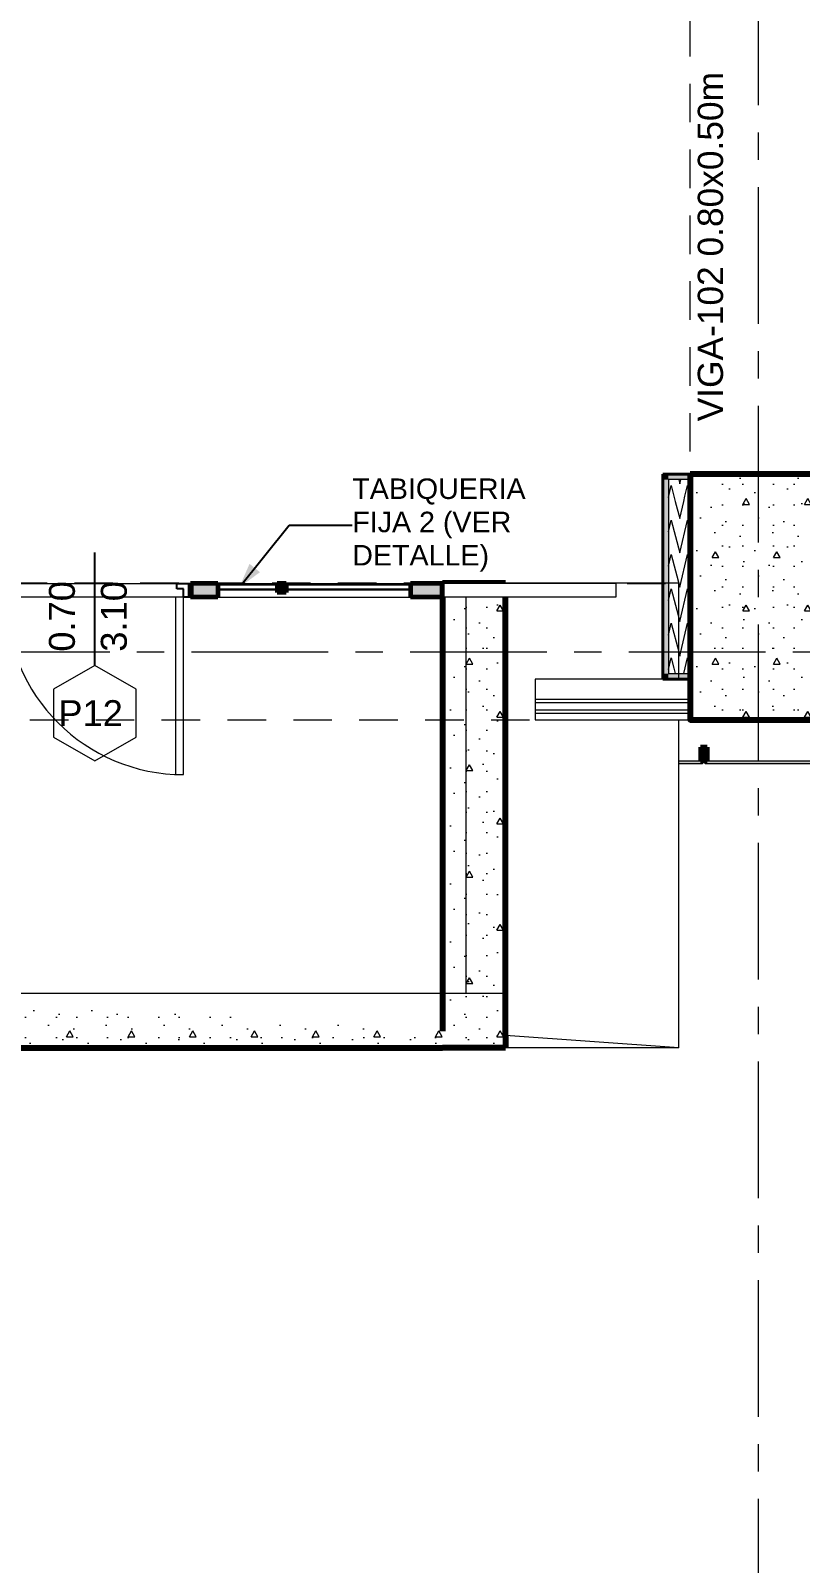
# Model space of a CAD drawing. Header units: inches. Extents: x -38 to 5698, y -33 to 92.
# Drawn here: x 305.16 to 307.97, y 4.11 to 9.72 of the extents above; entities that cross this region are included whole.
import ezdxf

# ---------------------------------------------------------------- set-up
doc = ezdxf.new("R2010")
doc.units = ezdxf.units.IN
doc.header["$MEASUREMENT"] = 0
doc.set_wipeout_variables(frame=1)
for name, pattern in [('Hidden Line', [0.195611, 0.141111, -0.0545]), ('Línea Oculta', [0.195611, 0.141111, -0.0545]), ('Punto & Raya', [0.65, 0.5, -0.075, 0, -0.075]), ('Wipeout_Contour', [1, 0, -1])]:
    doc.linetypes.add(name, pattern=pattern)
for name, color, linetype in [('02 _ ARQ _ ALB _ Ejes Generales', 7, 'Continuous'), ('02 _ ARQ _ ALB _ Muros Interiores', 7, 'Continuous'), ('02 _ ARQ _ ZON _ Espacio.3D', 7, 'Continuous'), ('08 _ STR _ EXT _ 06 Columnas', 7, 'Continuous'), ('08 _ STR _ EXT _ 07 Losa Aligerada', 7, 'Continuous'), ('08 _ STR _ EXT _ 08 Placas Inclinadas', 7, 'Continuous'), ('08 _ STR _ EXT _ 09 Vigas', 7, 'Continuous'), ('Acabado - Muros', 7, 'Continuous'), ('Estructura - 04 MURO', 253, 'Continuous'), ('Interior - Escaleras & Barandillas', 7, 'Continuous'), ('Notas - Etiquetas', 251, 'Continuous')]:
    doc.layers.add(name, color=color, linetype=linetype)
doc.styles.add('Estilo_Generado_4', font='swisse.ttf')
doc.dimstyles.new('Estilo_Generado__8', dxfattribs={"dimtxt": 0.18, "dimasz": 0.0912, "dimexe": 0.18, "dimexo": 0.0625, "dimgap": 0, "dimtad": 0, "dimtih": 1, "dimtoh": 1, "dimdec": 4, "dimzin": 0, "dimdsep": 46, "dimcen": 0.09, "dimadec": 0, "dimazin": 0, "dimtfac": 1, "dimtdec": 4, "dimtmove": 0, "dimatfit": 3, "dimldrblk": 'ARROWHEAD_5', "dimfxl": 1, "dimtolj": 1, "dimtzin": 0, "dimarcsym": 0})
pattern_1 = [(0, (277.50004, 6e-09), (0, 0.3897114), [0.024375, -0.200625]), (0, (277.61254, 0.19486), (0, 0.3897114), [0.024375, -0.200625]), (60, (277.50004, 6e-09), (-0.3375, 0.1948557), [0.024375, -0.200625]), (60, (277.72504, 6e-09), (-0.3375, 0.1948557), [0.024375, -0.200625]), (120, (277.5244, 6e-09), (0.3375, 0.1948557), [0.024375, -0.200625]), (120, (277.7494, 6e-09), (0.3375, 0.1948557), [0.024375, -0.200625]), (0, (277.50004, 0.0375), (0, 0.075), [0, -0.075, 0, -0.1125]), (45, (277.53754, 0.0375), (-0.053033, 0.053033), [0, -0.05625, 0, -0.09375])]
pattern_2 = [(0, (277.500038, 6e-09), (0, 0.03), [])]

# ---------------------------------------------------------------- blocks, each defined once
blk = doc.blocks.new('*X215', base_point=(2412.1771, 0))
at = {"layer": 'Estructura - 04 MURO', "color": 9, "linetype": 'Continuous', "lineweight": 5}
for p, q in [((2442.1671, 8.0148), (2442.1771, 8.0579)), ((2442.1771, 8.0579), (2442.1926, 8)), ((2442.2236, 8), (2442.228, 8.019))]:
    blk.add_line(p, q, dxfattribs=at)
blk = doc.blocks.new('*X216', base_point=(2412.1771, 0))
at = {"layer": 'Estructura - 04 MURO', "color": 9, "linetype": 'Continuous', "lineweight": 5}
for p, q in [((2442.2049, 8.08), (2442.2092, 8.064)), ((2442.2092, 8.064), (2442.2129, 8.08)), ((2442.228, 8.019), (2442.2371, 8.0579)), ((2442.2371, 8.0579), (2442.2471, 8.0207))]:
    blk.add_line(p, q, dxfattribs=at)
blk = doc.blocks.new('*X217', base_point=(2412.1771, 0))
at = {"layer": 'Estructura - 04 MURO', "color": 9, "linetype": 'Continuous', "lineweight": 5}
for p, q in [((2442.2236, 7.37), (2442.2371, 7.4279)), ((2442.2371, 7.4279), (2442.2471, 7.3907)), ((2442.1872, 7.3901), (2442.1926, 7.37))]:
    blk.add_line(p, q, dxfattribs=at)
blk = doc.blocks.new('*X218', base_point=(2412.1771, 0))
at = {"layer": 'Estructura - 04 MURO', "color": 9, "linetype": 'Continuous', "lineweight": 5}
for p, q in [((2442.1926, 8), (2442.2092, 7.938)), ((2442.2092, 7.938), (2442.2236, 8)), ((2442.1671, 7.8888), (2442.1771, 7.9319)), ((2442.1771, 7.9319), (2442.2092, 7.812)), ((2442.2092, 7.812), (2442.2371, 7.9319)), ((2442.2371, 7.9319), (2442.2471, 7.8947)), ((2442.1671, 7.7628), (2442.1771, 7.8059)), ((2442.1771, 7.8059), (2442.2092, 7.686)), ((2442.2092, 7.686), (2442.2371, 7.8059)), ((2442.2371, 7.8059), (2442.2471, 7.7687)), ((2442.1671, 7.6368), (2442.1771, 7.6799)), ((2442.1771, 7.6799), (2442.2092, 7.56)), ((2442.2092, 7.56), (2442.2371, 7.6799)), ((2442.2371, 7.6799), (2442.2471, 7.6427)), ((2442.1671, 7.5108), (2442.1771, 7.5539)), ((2442.1771, 7.5539), (2442.2049, 7.45)), ((2442.2129, 7.45), (2442.2371, 7.5539)), ((2442.2371, 7.5539), (2442.2471, 7.5167))]:
    blk.add_line(p, q, dxfattribs=at)
blk = doc.blocks.new('*X219', base_point=(2412.1771, 0))
at = {"layer": 'Estructura - 04 MURO', "color": 9, "linetype": 'Continuous', "lineweight": 5}
for p, q in [((2442.1671, 7.3848), (2442.1771, 7.4279)), ((2442.1771, 7.4279), (2442.1872, 7.3901)), ((2442.2049, 7.45), (2442.2092, 7.434)), ((2442.2092, 7.434), (2442.2129, 7.45))]:
    blk.add_line(p, q, dxfattribs=at)
blk = doc.blocks.new('ARROWHEAD_5')
at = {"linetype": 'Continuous', "lineweight": 0}
blk.add_hatch(color=0, dxfattribs=at).paths.add_polyline_path([(-1, 0.2679), (0, 0), (-1, -0.2679)])
at = {"color": 0, "linetype": 'Continuous', "lineweight": 0}
blk.add_line((0, 0), (-1, 0), dxfattribs=at)

msp = doc.modelspace()

# ---------------------------------------------------------------- hatches: boundary and pattern name
at = {"layer": '08 _ STR _ EXT _ 08 Placas Inclinadas', "linetype": 'Continuous', "lineweight": 9}
h = msp.add_hatch(dxfattribs=at)
h.set_pattern_fill('HORMIGÓN_EN_MASA_0002', style=0, pattern_type=2)
h.set_pattern_definition(pattern_1)
h.paths.add_polyline_path([(306.663, 6.0611), (304.6712, 6.2005), (302.6776, 6.2005), (302.0425, 6.1561), (302.0425, 6.0005), (306.663, 6.0005)])
h = msp.add_hatch(dxfattribs=at)
h.set_pattern_fill('HORMIGÓN_EN_MASA_0002', style=0, pattern_type=2)
h.set_pattern_definition(pattern_1)
h.paths.add_polyline_path([(306.894, 6.0449), (306.663, 6.0611), (306.663, 6.0005), (306.894, 6.0005)])
at = {"layer": 'Acabado - Muros', "linetype": 'Continuous', "lineweight": 0}
for points in [[(306.9517, 7.15), (306.894, 7.15), (306.894, 7.05), (306.9517, 7.05)], [(307.6075, 7.1), (307.6075, 7.05), (307.6325, 7.05), (307.6325, 7.1)]]:
    msp.add_hatch(color=254, dxfattribs=at).paths.add_polyline_path(points)
at = {"layer": 'Acabado - Muros', "linetype": 'Continuous', "lineweight": 9}
for points in [[(306.9286, 7.04), (307.615, 7.04), (307.615, 7.05), (306.9286, 7.05)], [(307.625, 7.04), (308.815, 7.04), (308.815, 7.05), (307.625, 7.05)]]:
    msp.add_hatch(color=250, dxfattribs=at).paths.add_polyline_path(points)
at = {"layer": 'Estructura - 04 MURO', "linetype": 'Continuous', "lineweight": 9}
for points in [[(307.49, 8.08), (307.47, 8.1), (307.47, 8.08)], [(307.49, 8.1), (307.47, 8.1), (307.49, 8.08)], [(307.49, 8.08), (307.57, 8.08), (307.57, 8.1), (307.49, 8.1)]]:
    msp.add_hatch(color=252, dxfattribs=at).paths.add_polyline_path(points)

# ---------------------------------------------------------------- linework, layer by layer
at = {"layer": '02 _ ARQ _ ALB _ Ejes Generales', "color": 252, "linetype": 'Punto & Raya', "lineweight": 13}
msp.add_line((307.82, 3.05), (307.82, 44.9), dxfattribs=at)
at = {"layer": '02 _ ARQ _ ALB _ Muros Interiores', "color": 152, "linetype": 'Continuous', "lineweight": 25}
msp.add_line((305.3908, 7.4), (305.3908, 7.8125), dxfattribs=at)
at = {"layer": '02 _ ARQ _ ALB _ Muros Interiores', "color": 165, "linetype": 'Continuous', "lineweight": 25}
for p, q in [((305.6908, 7.68), (305.6908, 7.7)), ((305.6908, 7.7), (305.7408, 7.7)), ((305.7408, 7.7), (305.7408, 7.65)), ((305.7158, 7.68), (305.6908, 7.68)), ((305.7158, 7.65), (305.7158, 7.68)), ((305.7408, 7.65), (305.7158, 7.65))]:
    msp.add_line(p, q, dxfattribs=at)
at = {"layer": '02 _ ARQ _ ALB _ Muros Interiores', "color": 7, "linetype": 'Continuous', "lineweight": 80}
msp.add_line((305.7408, 7.7), (305.7408, 7.65), dxfattribs=at)
msp.add_line((305.7408, 7.7), (305.7408, 7.65), dxfattribs=at)
msp.add_line((305.7408, 7.7), (305.7408, 7.65), dxfattribs=at)
at = {"layer": '02 _ ARQ _ ALB _ Muros Interiores', "color": 165, "linetype": 'Continuous', "lineweight": 15}
for p, q in [((305.7158, 7.65), (305.6858, 7.65)), ((305.6858, 7.65), (305.6858, 7)), ((305.7158, 7), (305.7158, 7.65)), ((305.6858, 7), (305.7158, 7))]:
    msp.add_line(p, q, dxfattribs=at)
at = {"layer": '02 _ ARQ _ ALB _ Muros Interiores', "color": 251, "linetype": 'Continuous', "lineweight": 13, "flags": 128}
msp.add_lwpolyline([(305.3908, 7.05), (305.5424, 7.1375), (305.5424, 7.3125), (305.3908, 7.4), (305.2393, 7.3125), (305.2393, 7.1375)], close=True, dxfattribs=at)
at = {"layer": '02 _ ARQ _ ALB _ Muros Interiores', "color": 7, "linetype": 'Continuous', "lineweight": 15}
msp.add_arc((305.7158, 7.65), 0.65, 180, 270, dxfattribs=at)
at = {"layer": '02 _ ARQ _ ZON _ Espacio.3D', "color": 254, "linetype": 'Continuous', "lineweight": 0, "flags": 128}
msp.add_lwpolyline([(308.07, 16.5), (307.57, 16.5), (307.57, 17.35), (303.045, 17.35), (303.044, 7.7), (306.9526, 7.7), (306.9514, 7.3505), (307.57, 7.3505), (307.57, 8.1), (308.07, 8.1)], dxfattribs=at)
msp.add_lwpolyline([(302.6776, 6.2005), (306.75, 6.2005), (306.75, 7.65), (302.6776, 7.65)], close=True, dxfattribs=at)
at = {"layer": '08 _ STR _ EXT _ 07 Losa Aligerada', "color": 7, "linetype": 'Continuous', "lineweight": 18, "flags": 128}
msp.add_lwpolyline([(291.2937, 6.3), (302.1003, 6.3), (302.1003, 6.2005), (307.2981, 6.2005), (307.2981, 7.2), (314.57, 7.2), (314.57, 5.6637), (315.7699, 5.6637), (315.7699, 4.2), (320.8699, 4.2), (320.8699, 5.6637), (322.07, 5.6637)], dxfattribs=at)
at = {"layer": '08 _ STR _ EXT _ 08 Placas Inclinadas', "color": 7, "linetype": 'Continuous', "lineweight": 80}
msp.add_line((306.663, 7.7005), (306.663, 6.0611), dxfattribs=at)
at = {"layer": '08 _ STR _ EXT _ 08 Placas Inclinadas', "color": 251, "linetype": 'Línea Oculta', "lineweight": 13, "flags": 128}
msp.add_lwpolyline([(306.663, 7.7005), (304.9021, 7.7005)], dxfattribs=at)
at = {"layer": '08 _ STR _ EXT _ 08 Placas Inclinadas', "color": 7, "linetype": 'Continuous', "lineweight": 80, "flags": 128}
msp.add_lwpolyline([(302.0425, 6.0005), (306.663, 6.0005)], dxfattribs=at)
at = {"layer": '08 _ STR _ EXT _ 09 Vigas', "color": 251, "linetype": 'Hidden Line', "lineweight": 13}
msp.add_line((307.57, 7.7), (307.57, 16.9), dxfattribs=at)
at = {"layer": 'Acabado - Muros', "color": 7, "linetype": 'Continuous', "lineweight": 60}
for p, q in [((305.7408, 7.7), (305.7408, 7.65)), ((306.894, 7.15), (306.894, 7.05)), ((306.9517, 7.15), (306.894, 7.15)), ((306.9517, 7.15), (306.9517, 7.05)), ((307.6075, 7.1), (307.6075, 7.05)), ((307.6325, 7.1), (307.6075, 7.1)), ((307.6325, 7.1), (307.6325, 7.05)), ((306.9517, 7.05), (306.894, 7.05)), ((307.6325, 7.05), (307.6075, 7.05))]:
    msp.add_line(p, q, dxfattribs=at)
at = {"layer": 'Acabado - Muros', "color": 7, "linetype": 'Continuous', "lineweight": 13, "flags": 128}
for points in [[(306.9286, 7.04), (306.9286, 7.05), (307.615, 7.05), (307.615, 7.04)], [(307.625, 7.04), (307.625, 7.05), (308.815, 7.05), (308.815, 7.04)]]:
    msp.add_lwpolyline(points, close=True, dxfattribs=at)
at = {"layer": 'Estructura - 04 MURO', "color": 143, "linetype": 'Continuous', "lineweight": 5}
for p, q in [((307.49, 8.08), (307.49, 8)), ((307.57, 8.08), (307.49, 8.08)), ((307.49, 8.08), (307.49, 8))]:
    msp.add_line(p, q, dxfattribs=at)
at = {"layer": 'Estructura - 04 MURO', "color": 7, "linetype": 'Continuous', "lineweight": 40, "flags": 128}
for points in [[(307.47, 8.1), (307.47, 8.08)], [(307.57, 8.1), (307.47, 8.1)]]:
    msp.add_lwpolyline(points, dxfattribs=at)

# ---------------------------------------------------------------- block references
at = {"layer": 'Estructura - 04 MURO', "color": 7, "lineweight": 80}
for name in ['*X216', '*X215']:
    msp.add_blockref(name, (277.5, 0), dxfattribs=at)

# ---------------------------------------------------------------- texts
at = {"layer": '02 _ ARQ _ ALB _ Muros Interiores', "color": 251, "lineweight": 25, "char_height": 0.095, "attachment_point": 7, "rotation": 90, "style": 'Estilo_Generado_4'}
for s, insert in [('\\A1;{\\pql;\\pt0;\\fSwis721 Ex BT|b0|i0|c0|p34;0.70\\fSwis721 Ex BT|b0|i0|c0|p34;\\A1{\\H.66x;\\S^  ;}\\fSwis721 Ex BT|b0|i0|c0|p34;\\fSwis721 Ex BT|b0|i0|c0|p34;}', (305.3458, 7.45)), ('\\A1;{\\pql;\\pt0;\\fSwis721 Ex BT|b0|i0|c0|p34;3.10\\fSwis721 Ex BT|b0|i0|c0|p34;\\A1{\\H.66x;\\S^  ;}\\fSwis721 Ex BT|b0|i0|c0|p34;\\fSwis721 Ex BT|b0|i0|c0|p34;}', (305.5358, 7.45))]:
    msp.add_mtext(s, dxfattribs=dict(at, insert=insert))
at = {"layer": '02 _ ARQ _ ALB _ Muros Interiores', "color": 251, "lineweight": 25, "insert": (305.2575, 7.1775), "char_height": 0.095, "attachment_point": 7, "style": 'Estilo_Generado_4'}
msp.add_mtext('\\A1;{\\pql;\\pt0;\\fSwis721 Ex BT|b0|i0|c0|p34;P12\\fSwis721 Ex BT|b0|i0|c0|p34;\\fSwis721 Ex BT|b0|i0|c0|p34;\\fSwis721 Ex BT|b0|i0|c0|p34;}', dxfattribs=at)
at = {"layer": 'Notas - Etiquetas', "color": 8, "linetype": 'Continuous', "lineweight": 13, "insert": (307.5976, 8.2932), "char_height": 0.0925, "attachment_point": 1, "rotation": 90, "style": 'Estilo_Generado_4'}
msp.add_mtext('\\A1;{\\pql;\\fSwis721 Ex BT|b0|i0|c0|p34;VIGA-102\\fSwis721 Ex BT|b0|i0|c0|p34; \\fSwis721 Ex BT|b0|i0|c0|p34;0.80\\fSwis721 Ex BT|b0|i0|c0|p34;x\\fSwis721 Ex BT|b0|i0|c0|p34;0.50\\fSwis721 Ex BT|b0|i0|c0|p34;m}', dxfattribs=at)
at = {"layer": 'Notas - Etiquetas', "color": 8, "linetype": 'Continuous', "lineweight": 13, "insert": (306.3332, 7.9135), "char_height": 0.075, "width": 0.767692, "attachment_point": 4, "line_spacing_factor": 0.973289, "style": 'Estilo_Generado_4'}
msp.add_mtext('\\A1;{\\pql;\\fSwis721 Ex BT|b0|i0|c0|p34;TABIQUERIA FIJA 2 (VER DETALLE)\\fSwis721 Ex BT|b0|i0|c0|p34; }', dxfattribs=at)

# ---------------------------------------------------------------- next in the draw order: wipeouts: each hides what was drawn before it
at = {"color": 254, "linetype": 'Wipeout_Contour', "lineweight": 0, "ltscale": 7325.86922}
msp.add_wipeout([(306.894, 6.0449), (306.894, 6.0005), (307.529, 6.0005)], dxfattribs=at).dxf.layer = '08 _ STR _ EXT _ 08 Placas Inclinadas'

# ---------------------------------------------------------------- next in the draw order: wipeouts: each hides what was drawn before it
at = {"color": 254, "linetype": 'Wipeout_Contour', "lineweight": 0, "ltscale": 9767.59357}
msp.add_wipeout([(307.529, 6.0005), (307.529, 7.7005), (306.894, 7.7005), (306.894, 6.0449)], dxfattribs=at).dxf.layer = '08 _ STR _ EXT _ 08 Placas Inclinadas'

# ---------------------------------------------------------------- next in the draw order: hatches: boundary and pattern name
at = {"layer": '08 _ STR _ EXT _ 08 Placas Inclinadas', "linetype": 'Continuous', "lineweight": 9}
h = msp.add_hatch(dxfattribs=at)
h.set_pattern_fill('HORMIGÓN_EN_MASA_0002', style=0, pattern_type=2)
h.set_pattern_definition(pattern_1)
h.paths.add_polyline_path([(306.894, 6.0449), (306.894, 7.7005), (306.663, 7.7005), (306.663, 6.0611)])

# ---------------------------------------------------------------- next in the draw order: linework, layer by layer
at = {"layer": '02 _ ARQ _ ALB _ Ejes Generales', "color": 252, "linetype": 'Punto & Raya', "lineweight": 13}
msp.add_line((283.3454, 7.45), (332.07, 7.45), dxfattribs=at)
at = {"layer": '08 _ STR _ EXT _ 08 Placas Inclinadas', "color": 7, "linetype": 'Continuous', "lineweight": 80}
for q in [(306.894, 7.7005), (306.894, 6.0005)]:
    msp.add_line((306.894, 6.0449), q, dxfattribs=at)
at = {"layer": '08 _ STR _ EXT _ 08 Placas Inclinadas', "color": 7, "linetype": 'Continuous', "lineweight": 80, "flags": 128}
for points in [[(306.894, 7.7005), (306.663, 7.7005)], [(306.894, 6.0005), (306.663, 6.0005)]]:
    msp.add_lwpolyline(points, dxfattribs=at)
at = {"layer": '08 _ STR _ EXT _ 08 Placas Inclinadas', "color": 7, "linetype": 'Continuous', "lineweight": 13, "flags": 128}
for points in [[(307.529, 7.7005), (306.894, 7.7005)], [(307.529, 6.0005), (307.529, 7.7005)], [(307.529, 6.0005), (306.894, 6.0449)], [(307.529, 6.0005), (306.894, 6.0005)]]:
    msp.add_lwpolyline(points, dxfattribs=at)
at = {"layer": '08 _ STR _ EXT _ 09 Vigas', "color": 251, "linetype": 'Hidden Line', "lineweight": 13}
msp.add_line((301.07, 7.7), (307.57, 7.7), dxfattribs=at)
at = {"layer": 'Estructura - 04 MURO', "color": 143, "linetype": 'Continuous', "lineweight": 5}
msp.add_line((307.49, 8), (307.49, 7.45), dxfattribs=at)

# ---------------------------------------------------------------- next in the draw order: block references
at = {"layer": 'Estructura - 04 MURO', "color": 7, "lineweight": 80}
for name in ['*X218', '*X219']:
    msp.add_blockref(name, (277.5, 0), dxfattribs=at)

# ---------------------------------------------------------------- next in the draw order: leaders
at = {"layer": 'Notas - Etiquetas', "color": 8, "linetype": 'Continuous', "lineweight": 13, "annotation_type": 0, "has_hookline": 1, "hookline_direction": 0, "text_width": 0.6954}
msp.add_leader([(305.9195, 7.685), (306.1019, 7.9135), (306.3332, 7.9135)], dimstyle='Estilo_Generado__8', dxfattribs=at)

# ---------------------------------------------------------------- next in the draw order: wipeouts: each hides what was drawn before it
at = {"color": 254, "linetype": 'Wipeout_Contour', "lineweight": 0, "ltscale": 14643.223465}
msp.add_wipeout([(305.8408, 7.7), (305.8408, 7.65), (306.075, 7.65), (306.075, 7.667), (306.0585, 7.667), (306.0585, 7.7)], dxfattribs=at).dxf.layer = 'Acabado - Muros'
at = {"color": 254, "linetype": 'Wipeout_Contour', "lineweight": 0, "ltscale": 9766.677597}
msp.add_wipeout([(306.6624, 7.65), (307.2981, 7.65), (307.2981, 7.7), (306.6624, 7.7)], dxfattribs=at).dxf.layer = 'Acabado - Muros'
at = {"color": 254, "linetype": 'Wipeout_Contour', "lineweight": 0, "ltscale": 9767.896783}
msp.add_wipeout([(307.57, 7.35), (307.0025, 7.35), (307.0025, 7.2), (307.57, 7.2)], dxfattribs=at).dxf.layer = 'Estructura - 04 MURO'

# ---------------------------------------------------------------- next in the draw order: hatches: boundary and pattern name
at = {"layer": '08 _ STR _ EXT _ 06 Columnas', "linetype": 'Continuous', "lineweight": 9}
h = msp.add_hatch(dxfattribs=at)
h.set_pattern_fill('HORMIGÓN_EN_MASA_0002', style=0, pattern_type=2)
h.set_pattern_definition(pattern_1)
h.paths.add_polyline_path([(307.57, 8.1), (307.57, 7.2), (308.47, 7.2), (308.47, 7.7), (308.07, 7.7), (308.07, 8.1)])
at = {"layer": 'Estructura - 04 MURO', "linetype": 'Continuous', "lineweight": 9}
for points in [[(307.49, 7.37), (307.49, 8.08), (307.47, 8.08), (307.47, 7.37)], [(307.47, 7.35), (307.49, 7.35), (307.49, 7.37)], [(307.47, 7.37), (307.47, 7.35), (307.49, 7.37)], [(307.49, 7.37), (307.49, 7.35), (307.57, 7.35), (307.57, 7.37)]]:
    msp.add_hatch(color=252, dxfattribs=at).paths.add_polyline_path(points)

# ---------------------------------------------------------------- next in the draw order: linework, layer by layer
at = {"layer": '08 _ STR _ EXT _ 06 Columnas', "color": 7, "linetype": 'Continuous', "lineweight": 80, "flags": 128}
msp.add_lwpolyline([(307.57, 8.1), (307.57, 7.2), (308.47, 7.2), (308.47, 7.7), (308.07, 7.7), (308.07, 8.1)], close=True, dxfattribs=at)
at = {"layer": '08 _ STR _ EXT _ 09 Vigas', "color": 251, "linetype": 'Hidden Line', "lineweight": 13}
for p, q in [((287.07, 7.2), (329.07, 7.2)), ((308.07, 7.2), (307.57, 7.2))]:
    msp.add_line(p, q, dxfattribs=at)
at = {"layer": 'Acabado - Muros', "color": 7, "linetype": 'Continuous', "lineweight": 60}
msp.add_line((306.6624, 7.7), (306.6624, 7.65), dxfattribs=at)
at = {"layer": 'Acabado - Muros', "color": 251, "linetype": 'Continuous', "lineweight": 13, "flags": 128}
for points in [[(307.2981, 7.7), (306.6624, 7.7)], [(307.2981, 7.7), (307.2981, 7.65)], [(307.2981, 7.65), (306.6624, 7.65)]]:
    msp.add_lwpolyline(points, dxfattribs=at)
at = {"layer": 'Estructura - 04 MURO', "color": 143, "linetype": 'Continuous', "lineweight": 5}
for p, q in [((307.49, 7.45), (307.49, 7.37)), ((307.49, 7.37), (307.57, 7.37)), ((307.49, 7.37), (307.57, 7.37))]:
    msp.add_line(p, q, dxfattribs=at)
at = {"layer": 'Estructura - 04 MURO', "color": 7, "linetype": 'Continuous', "lineweight": 40, "flags": 128}
for points in [[(307.47, 8.08), (307.47, 7.35)], [(307.47, 7.35), (307.49, 7.35)], [(307.49, 7.35), (307.57, 7.35)]]:
    msp.add_lwpolyline(points, dxfattribs=at)
at = {"layer": 'Estructura - 04 MURO', "color": 7, "linetype": 'Continuous', "lineweight": 13, "flags": 128}
for points in [[(307.57, 7.35), (307.0025, 7.35)], [(307.0025, 7.35), (307.0025, 7.2)], [(307.0025, 7.2), (307.57, 7.2)]]:
    msp.add_lwpolyline(points, dxfattribs=at)
at = {"layer": 'Interior - Escaleras & Barandillas', "color": 161, "linetype": 'Continuous', "lineweight": 13, "flags": 128}
for points in [[(307.57, 7.225), (307.57, 7.275), (307.0025, 7.275), (307.0025, 7.225)], [(307.57, 7.2375), (307.57, 7.2625), (307.0025, 7.2625), (307.0025, 7.2375)], [(307.57, 7.2375), (307.57, 7.2625), (307.0025, 7.2625), (307.0025, 7.2375)], [(307.57, 7.2375), (307.57, 7.2625), (307.0025, 7.2625), (307.0025, 7.2375)]]:
    msp.add_lwpolyline(points, close=True, dxfattribs=at)

# ---------------------------------------------------------------- next in the draw order: block references
at = {"layer": 'Estructura - 04 MURO', "color": 7, "lineweight": 80}
msp.add_blockref('*X217', (277.5, 0), dxfattribs=at)

# ---------------------------------------------------------------- next in the draw order: wipeouts: each hides what was drawn before it
at = {"color": 254, "linetype": 'Wipeout_Contour', "lineweight": 0, "ltscale": 14646.490787}
msp.add_wipeout([(306.0915, 7.667), (306.075, 7.667), (306.075, 7.65), (306.5469, 7.65), (306.5469, 7.7), (306.0915, 7.7)], dxfattribs=at).dxf.layer = 'Acabado - Muros'

# ---------------------------------------------------------------- next in the draw order: linework, layer by layer
at = {"layer": 'Acabado - Muros', "color": 251, "linetype": 'Continuous', "lineweight": 13, "flags": 128}
for points in [[(305.8408, 7.7), (306.0585, 7.7)], [(306.0915, 7.7), (306.5469, 7.7)], [(305.8408, 7.65), (306.075, 7.65), (306.5469, 7.65)]]:
    msp.add_lwpolyline(points, dxfattribs=at)

# ---------------------------------------------------------------- next in the draw order: wipeouts: each hides what was drawn before it
at = {"color": 254, "linetype": 'Wipeout_Contour', "lineweight": 0, "ltscale": 9762.555451}
msp.add_wipeout([(306.0585, 7.695), (305.8408, 7.695), (305.8408, 7.675), (306.0585, 7.675)], dxfattribs=at).dxf.layer = 'Acabado - Muros'
at = {"color": 254, "linetype": 'Wipeout_Contour', "lineweight": 0, "ltscale": 9764.033606}
msp.add_wipeout([(306.5469, 7.695), (306.0915, 7.695), (306.0915, 7.675), (306.5469, 7.675)], dxfattribs=at).dxf.layer = 'Acabado - Muros'

# ---------------------------------------------------------------- next in the draw order: hatches: boundary and pattern name
at = {"layer": 'Acabado - Muros', "linetype": 'Continuous', "lineweight": 0}
for points in [[(305.8408, 7.7), (305.7408, 7.7), (305.7408, 7.65), (305.8408, 7.65)], [(306.0915, 7.667), (306.0915, 7.7), (306.0585, 7.7), (306.0585, 7.667)], [(306.5469, 7.65), (306.6624, 7.65), (306.6624, 7.7), (306.5469, 7.7)]]:
    msp.add_hatch(color=254, dxfattribs=at).paths.add_polyline_path(points)
h = msp.add_hatch(dxfattribs=at)
h.set_pattern_fill('CONTRACHAPADO_0002', color=254, style=0, pattern_type=2)
h.set_pattern_definition(pattern_2)
h.paths.add_polyline_path([(306.0585, 7.695), (305.8408, 7.695), (305.8408, 7.675), (306.0585, 7.675)])
h = msp.add_hatch(dxfattribs=at)
h.set_pattern_fill('CONTRACHAPADO_0002', color=254, style=0, pattern_type=2)
h.set_pattern_definition(pattern_2)
h.paths.add_polyline_path([(306.5469, 7.695), (306.0915, 7.695), (306.0915, 7.675), (306.5469, 7.675)])

# ---------------------------------------------------------------- next in the draw order: linework, layer by layer
at = {"layer": 'Acabado - Muros', "color": 7, "linetype": 'Continuous', "lineweight": 60}
for p, q in [((305.8408, 7.7), (305.7408, 7.7)), ((305.8408, 7.7), (305.8408, 7.65)), ((306.0915, 7.7), (306.0585, 7.7)), ((306.0585, 7.7), (306.0585, 7.667)), ((306.0915, 7.7), (306.0915, 7.667)), ((306.6624, 7.7), (306.5469, 7.7)), ((306.5469, 7.7), (306.5469, 7.65)), ((305.8408, 7.65), (305.7408, 7.65)), ((306.0915, 7.667), (306.0585, 7.667)), ((306.6624, 7.65), (306.5469, 7.65))]:
    msp.add_line(p, q, dxfattribs=at)
at = {"layer": 'Acabado - Muros', "color": 7, "linetype": 'Continuous', "lineweight": 13, "flags": 128}
for points in [[(306.0585, 7.695), (306.0585, 7.675), (305.8408, 7.675), (305.8408, 7.695)], [(306.5469, 7.695), (306.5469, 7.675), (306.0915, 7.675), (306.0915, 7.695)]]:
    msp.add_lwpolyline(points, close=True, dxfattribs=at)

doc.saveas('drawing.dxf')
